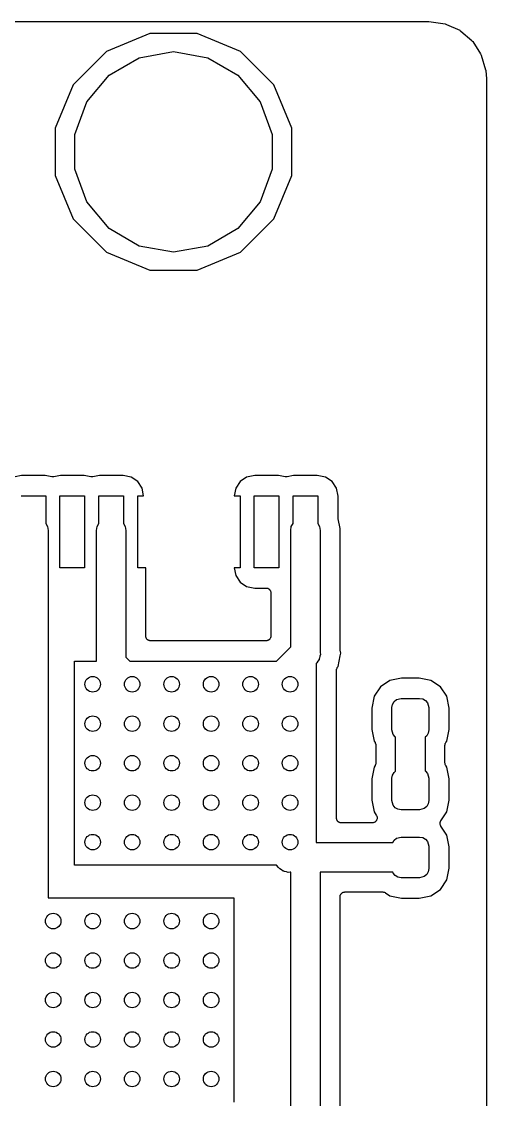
# Model space of a CAD drawing. Extents: x 40 to 164, y -163 to -60.
# Drawn here: x 151.28 to 163.25, y -87.26 to -59.51 of the extents above; entities that cross this region are included whole.
import ezdxf

# ---------------------------------------------------------------- set-up
doc = ezdxf.new("R2010")
doc.units = 0
doc.header["$MEASUREMENT"] = 0
doc.layers.add('BLACK', color=7, linetype='CONTINUOUS')

msp = doc.modelspace()

# ---------------------------------------------------------------- linework, layer by layer
at = {"layer": 'BLACK', "linetype": 'CONTINUOUS'}
for p, q in [((41.4283, -59.511), (161.747, -59.511)), ((161.747, -59.511), (161.756, -59.5126)), ((161.756, -59.5126), (161.765, -59.5123)), ((161.765, -59.5123), (162.185, -59.5724)), ((162.185, -59.5724), (162.202, -59.578)), ((162.202, -59.578), (162.22, -59.5825)), ((162.22, -59.5825), (162.559, -59.7368)), ((154.588, -59.817), (153.467, -60.281)), ((155.8, -59.817), (154.588, -59.817)), ((156.921, -60.281), (155.8, -59.817)), ((162.559, -59.7368), (162.574, -59.747)), ((162.574, -59.747), (162.589, -59.7562)), ((162.589, -59.7562), (162.872, -59.9995)), ((162.872, -59.9995), (162.883, -60.0135)), ((162.883, -60.0135), (162.895, -60.0266)), ((162.895, -60.0266), (163.098, -60.3394)), ((153.467, -60.281), (152.61, -61.1384)), ((153.536, -60.8892), (154.312, -60.4414)), ((154.312, -60.4414), (155.194, -60.2858)), ((155.194, -60.2858), (156.076, -60.4414)), ((156.076, -60.4414), (156.852, -60.8892)), ((157.778, -61.1384), (156.921, -60.281)), ((163.098, -60.3394), (163.105, -60.356)), ((163.105, -60.356), (163.113, -60.3721)), ((163.113, -60.3721), (163.227, -60.7528)), ((163.227, -60.7528), (163.229, -60.7664)), ((152.96, -61.5754), (153.536, -60.8892)), ((156.852, -60.8892), (157.428, -61.5754)), ((163.229, -60.7664), (163.232, -60.7798)), ((163.232, -60.7798), (163.247, -60.9769)), ((163.247, -60.9769), (163.246, -60.9817)), ((163.246, -60.9817), (163.247, -60.9863)), ((163.247, -60.9863), (163.247, -89.265)), ((152.61, -61.1384), (152.146, -62.2587)), ((158.242, -62.2587), (157.778, -61.1384)), ((152.654, -62.4171), (152.96, -61.5754)), ((157.428, -61.5754), (157.734, -62.4171)), ((152.146, -62.2587), (152.146, -63.4713)), ((152.654, -63.3129), (152.654, -62.4171)), ((157.734, -62.4171), (157.734, -63.3129)), ((158.242, -63.4713), (158.242, -62.2587)), ((152.146, -63.4713), (152.61, -64.5916)), ((152.96, -64.1546), (152.654, -63.3129)), ((157.734, -63.3129), (157.428, -64.1546)), ((157.778, -64.5916), (158.242, -63.4713)), ((153.536, -64.8408), (152.96, -64.1546)), ((157.428, -64.1546), (156.852, -64.8408)), ((152.61, -64.5916), (153.467, -65.449)), ((156.921, -65.449), (157.778, -64.5916)), ((154.312, -65.2886), (153.536, -64.8408)), ((156.852, -64.8408), (156.076, -65.2886)), ((153.467, -65.449), (154.588, -65.913)), ((155.194, -65.4442), (154.312, -65.2886)), ((156.076, -65.2886), (155.194, -65.4442)), ((155.8, -65.913), (156.921, -65.449)), ((154.588, -65.913), (155.8, -65.913)), ((151.285, -71.1965), (151.115, -71.2303)), ((151.895, -71.1965), (151.285, -71.1965)), ((152.065, -71.2303), (151.895, -71.1965)), ((152.068, -71.2304), (152.065, -71.2303)), ((152.071, -71.2313), (152.068, -71.2304)), ((152.09, -71.2309), (152.071, -71.2313)), ((152.109, -71.2313), (152.09, -71.2309)), ((152.112, -71.2304), (152.109, -71.2313)), ((152.115, -71.2303), (152.112, -71.2304)), ((152.285, -71.1965), (152.115, -71.2303)), ((152.895, -71.1965), (152.285, -71.1965)), ((153.065, -71.2303), (152.895, -71.1965)), ((153.068, -71.2304), (153.065, -71.2303)), ((153.071, -71.2313), (153.068, -71.2304)), ((153.09, -71.2309), (153.071, -71.2313)), ((153.109, -71.2313), (153.09, -71.2309)), ((153.112, -71.2304), (153.109, -71.2313)), ((153.115, -71.2303), (153.112, -71.2304)), ((153.285, -71.1965), (153.115, -71.2303)), ((153.895, -71.1965), (153.285, -71.1965)), ((154.106, -71.2384), (153.895, -71.1965)), ((154.274, -71.3507), (154.106, -71.2384)), ((157.074, -71.2384), (156.906, -71.3507)), ((157.285, -71.1965), (157.074, -71.2384)), ((157.895, -71.1965), (157.285, -71.1965)), ((158.065, -71.2303), (157.895, -71.1965)), ((158.068, -71.2304), (158.065, -71.2303)), ((158.071, -71.2313), (158.068, -71.2304)), ((158.09, -71.2309), (158.071, -71.2313)), ((158.109, -71.2313), (158.09, -71.2309)), ((158.112, -71.2304), (158.109, -71.2313)), ((158.115, -71.2303), (158.112, -71.2304)), ((158.285, -71.1965), (158.115, -71.2303)), ((158.895, -71.1965), (158.285, -71.1965)), ((159.106, -71.2384), (158.895, -71.1965)), ((159.274, -71.3507), (159.106, -71.2384)), ((154.386, -71.5187), (154.274, -71.3507)), ((154.425, -71.7169), (154.386, -71.5187)), ((156.794, -71.5187), (156.755, -71.7169)), ((156.906, -71.3507), (156.794, -71.5187)), ((159.386, -71.5187), (159.274, -71.3507)), ((159.428, -71.7294), (159.386, -71.5187)), ((151.272, -71.7169), (151.907, -71.7169)), ((151.907, -71.7169), (151.907, -72.4319)), ((152.272, -73.5711), (152.272, -71.7169)), ((152.272, -71.7169), (152.907, -71.7169)), ((152.907, -71.7169), (152.907, -73.5711)), ((153.272, -72.4319), (153.272, -71.7169)), ((153.272, -71.7169), (153.907, -71.7169)), ((153.907, -71.7169), (153.907, -72.4319)), ((154.272, -73.5711), (154.272, -71.7169)), ((154.272, -71.7169), (154.425, -71.7169)), ((156.755, -71.7169), (156.907, -71.7169)), ((156.907, -71.7169), (156.907, -73.5711)), ((157.272, -73.5711), (157.272, -71.7169)), ((157.272, -71.7169), (157.907, -71.7169)), ((157.907, -71.7169), (157.907, -73.5711)), ((158.272, -72.4319), (158.272, -71.7169)), ((158.272, -71.7169), (158.907, -71.7169)), ((158.907, -71.7169), (158.907, -72.4319)), ((159.428, -72.2872), (159.428, -71.7294)), ((159.43, -72.2995), (159.428, -72.2872)), ((159.43, -72.312), (159.43, -72.2995)), ((159.479, -72.5564), (159.43, -72.312)), ((151.907, -72.4319), (151.954, -72.5117)), ((151.954, -72.5117), (151.971, -72.6107)), ((151.971, -72.6107), (151.971, -82.0674)), ((153.209, -72.6107), (153.226, -72.5117)), ((153.209, -75.9714), (153.209, -72.6107)), ((153.226, -72.5117), (153.272, -72.4319)), ((153.907, -72.4319), (153.954, -72.5117)), ((153.954, -72.5117), (153.971, -72.6107)), ((153.971, -72.6107), (153.971, -75.8705)), ((158.209, -72.6107), (158.226, -72.5117)), ((158.209, -75.6081), (158.209, -72.6107)), ((158.226, -72.5117), (158.272, -72.4319)), ((158.907, -72.4319), (158.954, -72.5117)), ((158.954, -72.5117), (158.971, -72.6107)), ((158.971, -72.6107), (158.971, -75.7493)), ((159.479, -75.6658), (159.479, -72.5564)), ((152.907, -73.5711), (152.272, -73.5711)), ((154.479, -73.5711), (154.272, -73.5711)), ((154.479, -75.324), (154.479, -73.5711)), ((156.907, -73.5711), (156.755, -73.5711)), ((156.755, -73.5711), (156.794, -73.7693)), ((156.794, -73.7693), (156.906, -73.9373)), ((157.907, -73.5711), (157.272, -73.5711)), ((156.906, -73.9373), (157.074, -74.0496)), ((157.074, -74.0496), (157.285, -74.0915)), ((157.285, -74.0915), (157.574, -74.0915)), ((157.574, -74.0915), (157.585, -74.0935)), ((157.585, -74.0935), (157.596, -74.0935)), ((157.596, -74.0935), (157.606, -74.0973)), ((157.606, -74.0973), (157.617, -74.0992)), ((157.617, -74.0992), (157.627, -74.1048)), ((157.627, -74.1048), (157.637, -74.1086)), ((157.637, -74.1086), (157.646, -74.1157)), ((157.646, -74.1157), (157.656, -74.1213)), ((157.656, -74.1213), (157.663, -74.1298)), ((157.663, -74.1298), (157.671, -74.1369)), ((157.671, -74.1369), (157.677, -74.1465)), ((157.677, -74.1465), (157.684, -74.155)), ((157.684, -74.155), (157.688, -74.1655)), ((157.688, -74.1655), (157.693, -74.1751)), ((157.693, -74.1751), (157.695, -74.186)), ((157.695, -74.186), (157.699, -74.1965)), ((157.699, -74.1965), (157.699, -74.2076)), ((157.699, -74.2076), (157.701, -74.2185)), ((157.701, -74.2185), (157.701, -75.324)), ((154.481, -75.3349), (154.479, -75.324)), ((154.481, -75.346), (154.481, -75.3349)), ((154.485, -75.3565), (154.481, -75.346)), ((154.487, -75.3674), (154.485, -75.3565)), ((154.492, -75.377), (154.487, -75.3674)), ((154.496, -75.3875), (154.492, -75.377)), ((154.503, -75.396), (154.496, -75.3875)), ((154.509, -75.4056), (154.503, -75.396)), ((154.517, -75.4127), (154.509, -75.4056)), ((154.524, -75.4212), (154.517, -75.4127)), ((154.534, -75.4268), (154.524, -75.4212)), ((154.542, -75.4339), (154.534, -75.4268)), ((154.553, -75.4377), (154.542, -75.4339)), ((154.563, -75.4433), (154.553, -75.4377)), ((154.574, -75.4452), (154.563, -75.4433)), ((154.584, -75.449), (154.574, -75.4452)), ((154.595, -75.449), (154.584, -75.449)), ((154.606, -75.451), (154.595, -75.449)), ((157.574, -75.451), (154.606, -75.451)), ((157.585, -75.449), (157.574, -75.451)), ((157.596, -75.449), (157.585, -75.449)), ((157.606, -75.4452), (157.596, -75.449)), ((157.617, -75.4433), (157.606, -75.4452)), ((157.627, -75.4377), (157.617, -75.4433)), ((157.637, -75.4339), (157.627, -75.4377)), ((157.646, -75.4268), (157.637, -75.4339)), ((157.656, -75.4212), (157.646, -75.4268)), ((157.663, -75.4127), (157.656, -75.4212)), ((157.671, -75.4056), (157.663, -75.4127)), ((157.677, -75.396), (157.671, -75.4056)), ((157.684, -75.3875), (157.677, -75.396)), ((157.688, -75.377), (157.684, -75.3875)), ((157.693, -75.3674), (157.688, -75.377)), ((157.695, -75.3565), (157.693, -75.3674)), ((157.699, -75.346), (157.695, -75.3565)), ((157.701, -75.324), (157.699, -75.3349)), ((157.699, -75.3349), (157.699, -75.346)), ((157.846, -75.9714), (158.209, -75.6081)), ((159.481, -75.6781), (159.479, -75.6658)), ((159.481, -75.6906), (159.481, -75.6781)), ((159.496, -75.7659), (159.481, -75.6906)), ((152.644, -81.2292), (152.644, -75.9714)), ((152.644, -75.9714), (153.209, -75.9714)), ((153.971, -75.8705), (154.072, -75.9714)), ((154.072, -75.9714), (157.846, -75.9714)), ((158.886, -76.0146), (158.867, -76.0307)), ((158.912, -75.9708), (158.886, -76.0146)), ((158.941, -75.9294), (158.912, -75.9708)), ((158.945, -75.913), (158.941, -75.9294)), ((158.954, -75.8982), (158.945, -75.913)), ((158.962, -75.8484), (158.954, -75.8982)), ((158.975, -75.7996), (158.962, -75.8484)), ((158.971, -75.7493), (158.975, -75.7996)), ((159.427, -76.1128), (159.481, -75.8412)), ((159.481, -75.8412), (159.496, -75.7659)), ((159.481, -75.8412), (159.481, -75.8412)), ((158.867, -76.0307), (158.867, -80.645)), ((159.388, -76.211), (159.39, -76.196)), ((159.388, -80.01), (159.388, -76.211)), ((159.39, -76.196), (159.391, -76.1808)), ((159.391, -76.1808), (159.394, -76.1744)), ((159.394, -76.1744), (159.395, -76.1675)), ((159.395, -76.1675), (159.403, -76.1544)), ((159.403, -76.1544), (159.409, -76.1404)), ((159.409, -76.1404), (159.427, -76.1128)), ((160.763, -76.4706), (160.518, -76.6343)), ((161.065, -76.4106), (160.763, -76.4706)), ((161.515, -76.4106), (161.065, -76.4106)), ((161.817, -76.4706), (161.515, -76.4106)), ((162.062, -76.6343), (161.817, -76.4706)), ((160.518, -76.6343), (160.355, -76.8794)), ((162.225, -76.8794), (162.062, -76.6343)), ((160.355, -76.8794), (160.295, -77.181)), ((160.815, -77.1685), (160.829, -77.0873)), ((160.829, -77.0873), (160.871, -77.0158)), ((160.871, -77.0158), (160.934, -76.9628)), ((160.934, -76.9628), (161.052, -76.931)), ((161.052, -76.931), (161.528, -76.931)), ((161.528, -76.931), (161.609, -76.9453)), ((161.609, -76.9453), (161.68, -76.9866)), ((161.68, -76.9866), (161.733, -77.0498)), ((161.733, -77.0498), (161.765, -77.1685)), ((162.285, -77.181), (162.225, -76.8794)), ((160.295, -77.181), (160.295, -77.731)), ((160.815, -77.7435), (160.815, -77.1685)), ((161.765, -77.1685), (161.765, -77.7435)), ((162.285, -77.731), (162.285, -77.181)), ((160.295, -77.731), (160.355, -78.0326)), ((160.847, -77.8623), (160.815, -77.7435)), ((160.9, -77.9254), (160.847, -77.8623)), ((160.909, -77.9307), (160.9, -77.9254)), ((160.909, -78.8036), (160.909, -77.9307)), ((161.709, -77.8962), (161.671, -77.9284)), ((161.671, -77.9284), (161.671, -78.8013)), ((161.751, -77.8247), (161.709, -77.8962)), ((161.765, -77.7435), (161.751, -77.8247)), ((162.225, -78.0326), (162.285, -77.731)), ((160.355, -78.0326), (160.38, -78.0701)), ((160.38, -78.0701), (160.386, -78.084)), ((160.386, -78.084), (160.393, -78.0972)), ((160.393, -78.0972), (160.395, -78.1041)), ((160.395, -78.1041), (160.397, -78.1105)), ((160.397, -78.1105), (160.398, -78.1256)), ((160.398, -78.1256), (160.401, -78.1406)), ((160.401, -78.1406), (160.401, -78.5914)), ((162.179, -78.1406), (162.182, -78.1256)), ((162.179, -78.5914), (162.179, -78.1406)), ((162.182, -78.1256), (162.183, -78.1105)), ((162.183, -78.1105), (162.185, -78.1041)), ((162.185, -78.1041), (162.187, -78.0972)), ((162.187, -78.0972), (162.194, -78.084)), ((162.194, -78.084), (162.2, -78.0701)), ((162.2, -78.0701), (162.225, -78.0326)), ((160.355, -78.6994), (160.295, -79.001)), ((160.38, -78.6619), (160.355, -78.6994)), ((160.386, -78.648), (160.38, -78.6619)), ((160.393, -78.6348), (160.386, -78.648)), ((160.395, -78.6279), (160.393, -78.6348)), ((160.397, -78.6215), (160.395, -78.6279)), ((160.398, -78.6064), (160.397, -78.6215)), ((160.401, -78.5914), (160.398, -78.6064)), ((162.182, -78.6064), (162.179, -78.5914)), ((162.183, -78.6215), (162.182, -78.6064)), ((162.185, -78.6279), (162.183, -78.6215)), ((162.187, -78.6348), (162.185, -78.6279)), ((162.194, -78.648), (162.187, -78.6348)), ((162.2, -78.6619), (162.194, -78.648)), ((162.225, -78.6994), (162.2, -78.6619)), ((162.285, -79.001), (162.225, -78.6994)), ((160.295, -79.001), (160.295, -79.551)), ((160.815, -78.9885), (160.829, -78.9073)), ((160.815, -79.5635), (160.815, -78.9885)), ((160.829, -78.9073), (160.871, -78.8358)), ((160.871, -78.8358), (160.909, -78.8036)), ((161.671, -78.8013), (161.68, -78.8066)), ((161.68, -78.8066), (161.733, -78.8697)), ((161.733, -78.8697), (161.765, -78.9885)), ((161.765, -78.9885), (161.765, -79.5635)), ((162.285, -79.551), (162.285, -79.001)), ((160.295, -79.551), (160.355, -79.8526)), ((160.847, -79.6822), (160.815, -79.5635)), ((161.765, -79.5635), (161.751, -79.6447)), ((162.225, -79.8526), (162.285, -79.551)), ((160.355, -79.8526), (160.413, -79.9394)), ((160.9, -79.7454), (160.847, -79.6822)), ((160.971, -79.7867), (160.9, -79.7454)), ((161.052, -79.801), (160.971, -79.7867)), ((161.528, -79.801), (161.052, -79.801)), ((161.646, -79.7692), (161.528, -79.801)), ((161.709, -79.7162), (161.646, -79.7692)), ((161.751, -79.6447), (161.709, -79.7162)), ((162.073, -80.0804), (162.225, -79.8526)), ((159.389, -80.0209), (159.388, -80.01)), ((159.389, -80.0321), (159.389, -80.0209)), ((159.393, -80.0425), (159.389, -80.0321)), ((159.395, -80.0534), (159.393, -80.0425)), ((159.401, -80.0631), (159.395, -80.0534)), ((159.405, -80.0735), (159.401, -80.0631)), ((159.412, -80.082), (159.405, -80.0735)), ((159.417, -80.0916), (159.412, -80.082)), ((159.426, -80.0988), (159.417, -80.0916)), ((159.433, -80.1073), (159.426, -80.0988)), ((159.443, -80.1128), (159.433, -80.1073)), ((159.451, -80.12), (159.443, -80.1128)), ((159.461, -80.1238), (159.451, -80.12)), ((159.471, -80.1293), (159.461, -80.1238)), ((159.482, -80.1313), (159.471, -80.1293)), ((159.492, -80.1351), (159.482, -80.1313)), ((159.504, -80.1351), (159.492, -80.1351)), ((159.515, -80.137), (159.504, -80.1351)), ((160.307, -80.137), (159.515, -80.137)), ((160.311, -80.1363), (160.307, -80.137)), ((160.315, -80.1367), (160.311, -80.1363)), ((160.333, -80.1325), (160.315, -80.1367)), ((160.35, -80.1293), (160.333, -80.1325)), ((160.354, -80.1272), (160.35, -80.1293)), ((160.358, -80.1262), (160.354, -80.1272)), ((160.373, -80.1163), (160.358, -80.1262)), ((160.389, -80.1073), (160.373, -80.1163)), ((160.391, -80.1041), (160.389, -80.1073)), ((160.395, -80.1017), (160.391, -80.1041)), ((160.405, -80.0873), (160.395, -80.1017)), ((160.417, -80.0735), (160.405, -80.0873)), ((160.413, -79.9394), (160.414, -79.9433)), ((160.414, -79.9433), (160.417, -79.9465)), ((160.417, -79.9465), (160.423, -79.9634)), ((160.418, -80.0696), (160.417, -80.0735)), ((160.421, -80.0662), (160.418, -80.0696)), ((160.426, -80.0489), (160.421, -80.0662)), ((160.423, -79.9634), (160.43, -79.9798)), ((160.432, -80.0321), (160.426, -80.0489)), ((160.43, -79.9798), (160.431, -79.984)), ((160.431, -79.984), (160.432, -79.9879)), ((160.432, -79.9879), (160.432, -80.0059)), ((160.432, -80.0059), (160.433, -80.0238)), ((160.433, -80.0238), (160.432, -80.0279)), ((160.432, -80.0279), (160.432, -80.0321)), ((162.053, -80.1372), (162.055, -80.1292)), ((162.053, -80.151), (162.053, -80.1372)), ((162.053, -80.1648), (162.053, -80.151)), ((162.055, -80.1728), (162.053, -80.1648)), ((162.055, -80.1208), (162.061, -80.1081)), ((162.055, -80.1292), (162.055, -80.1208)), ((162.055, -80.1812), (162.055, -80.1728)), ((162.061, -80.1939), (162.055, -80.1812)), ((162.061, -80.1081), (162.065, -80.0948)), ((162.065, -80.0948), (162.07, -80.0881)), ((162.07, -80.0881), (162.073, -80.0804)), ((162.065, -80.2072), (162.061, -80.1939)), ((162.07, -80.2139), (162.065, -80.2072)), ((162.073, -80.2216), (162.07, -80.2139)), ((162.225, -80.4494), (162.073, -80.2216)), ((162.285, -80.751), (162.225, -80.4494)), ((158.867, -80.645), (160.836, -80.645)), ((160.836, -80.645), (160.871, -80.5858)), ((160.871, -80.5858), (160.934, -80.5328)), ((160.934, -80.5328), (161.052, -80.501)), ((161.052, -80.501), (161.528, -80.501)), ((161.528, -80.501), (161.609, -80.5153)), ((161.609, -80.5153), (161.68, -80.5566)), ((161.68, -80.5566), (161.733, -80.6197)), ((161.733, -80.6197), (161.765, -80.7385)), ((161.765, -80.7385), (161.765, -81.3135)), ((162.285, -81.301), (162.285, -80.751)), ((157.846, -81.2292), (152.644, -81.2292)), ((157.9, -81.2836), (157.846, -81.2292)), ((157.933, -81.3224), (157.9, -81.2836)), ((157.976, -81.3476), (157.933, -81.3224)), ((158.018, -81.3766), (157.976, -81.3476)), ((158.034, -81.381), (158.018, -81.3766)), ((158.049, -81.3895), (158.034, -81.381)), ((158.099, -81.3983), (158.049, -81.3895)), ((158.148, -81.4114), (158.099, -81.3983)), ((158.198, -81.407), (158.148, -81.4114)), ((158.209, -81.407), (158.198, -81.407)), ((158.209, -88.9302), (158.209, -81.407)), ((160.84, -81.407), (158.971, -81.407)), ((158.971, -81.407), (158.971, -90.6859)), ((160.847, -81.4322), (160.84, -81.407)), ((160.9, -81.4954), (160.847, -81.4322)), ((160.971, -81.5367), (160.9, -81.4954)), ((161.052, -81.551), (160.971, -81.5367)), ((161.528, -81.551), (161.052, -81.551)), ((161.646, -81.5192), (161.528, -81.551)), ((161.709, -81.4662), (161.646, -81.5192)), ((161.751, -81.3947), (161.709, -81.4662)), ((161.765, -81.3135), (161.751, -81.3947)), ((162.225, -81.6026), (162.285, -81.301)), ((162.062, -81.8477), (162.225, -81.6026)), ((151.971, -82.0674), (156.746, -82.0674)), ((156.746, -82.0674), (156.746, -87.3252)), ((159.479, -82.042), (159.481, -82.0311)), ((159.479, -90.7402), (159.479, -82.042)), ((159.481, -82.0199), (159.485, -82.0095)), ((159.481, -82.0311), (159.481, -82.0199)), ((159.485, -82.0095), (159.487, -81.9986)), ((159.487, -81.9986), (159.492, -81.9889)), ((159.492, -81.9889), (159.496, -81.9785)), ((159.496, -81.9785), (159.503, -81.97)), ((159.503, -81.97), (159.509, -81.9604)), ((159.509, -81.9604), (159.517, -81.9532)), ((159.517, -81.9532), (159.524, -81.9447)), ((159.524, -81.9447), (159.534, -81.9392)), ((159.534, -81.9392), (159.542, -81.932)), ((159.542, -81.932), (159.553, -81.9282)), ((159.553, -81.9282), (159.563, -81.9227)), ((159.563, -81.9227), (159.574, -81.9207)), ((159.574, -81.9207), (159.584, -81.9169)), ((159.584, -81.9169), (159.595, -81.9169)), ((159.595, -81.9169), (159.606, -81.915)), ((159.606, -81.915), (160.581, -81.915)), ((160.581, -81.915), (160.596, -81.9176)), ((160.596, -81.9176), (160.611, -81.9186)), ((160.611, -81.9186), (160.617, -81.9214)), ((160.617, -81.9214), (160.624, -81.9227)), ((160.624, -81.9227), (160.637, -81.9303)), ((160.637, -81.9303), (160.651, -81.9364)), ((160.651, -81.9364), (160.763, -82.0114)), ((160.763, -82.0114), (161.065, -82.0714)), ((161.065, -82.0714), (161.515, -82.0714)), ((161.515, -82.0714), (161.817, -82.0114)), ((161.817, -82.0114), (162.062, -81.8477))]:
    msp.add_line(p, q, dxfattribs=at)
at = {"layer": 'BLACK'}
for centre in [(153.114, -76.5683), (154.13, -76.5683), (155.146, -76.5683), (156.162, -76.5683), (157.178, -76.5683), (158.194, -76.5683), (153.114, -77.5843), (154.13, -77.5843), (155.146, -77.5843), (156.162, -77.5843), (157.178, -77.5843), (158.194, -77.5843), (153.114, -78.6003), (154.13, -78.6003), (155.146, -78.6003), (156.162, -78.6003), (157.178, -78.6003), (158.194, -78.6003), (153.114, -79.6163), (154.13, -79.6163), (155.146, -79.6163), (156.162, -79.6163), (157.178, -79.6163), (158.194, -79.6163), (153.114, -80.6323), (154.13, -80.6323), (155.146, -80.6323), (156.162, -80.6323), (157.178, -80.6323), (158.194, -80.6323), (152.098, -82.6643), (153.114, -82.6643), (154.13, -82.6643), (155.146, -82.6643), (156.162, -82.6643), (152.098, -83.6803), (153.114, -83.6803), (154.13, -83.6803), (155.146, -83.6803), (156.162, -83.6803), (152.098, -84.6963), (153.114, -84.6963), (154.13, -84.6963), (155.146, -84.6963), (156.162, -84.6963), (152.098, -85.7123), (153.114, -85.7123), (154.13, -85.7123), (155.146, -85.7123), (156.162, -85.7123), (152.098, -86.7283), (153.114, -86.7283), (154.13, -86.7283), (155.146, -86.7283), (156.162, -86.7283)]:
    msp.add_circle(centre, 0.2, dxfattribs=at)

doc.saveas('drawing.dxf')
